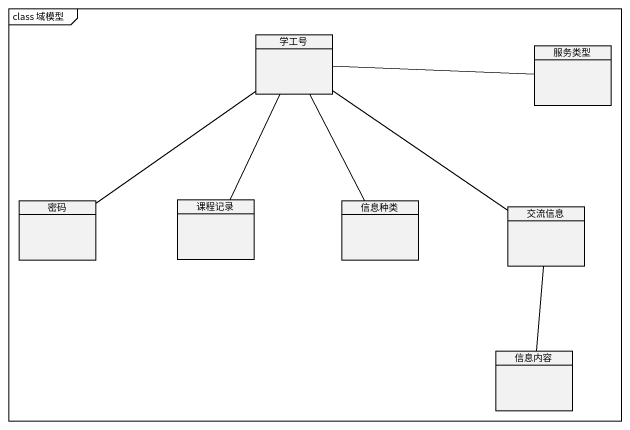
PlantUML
@startuml
mainframe class 域模型
hide circle
hide empty members
class 学工号
class 服务类型
class 密码
class 课程记录
class 信息种类
class 交流信息
class 信息内容
学工号 -right- 服务类型
学工号 -- 密码
学工号 -- 课程记录
学工号 -- 信息种类
学工号 -- 交流信息
交流信息 -- 信息内容
@enduml
